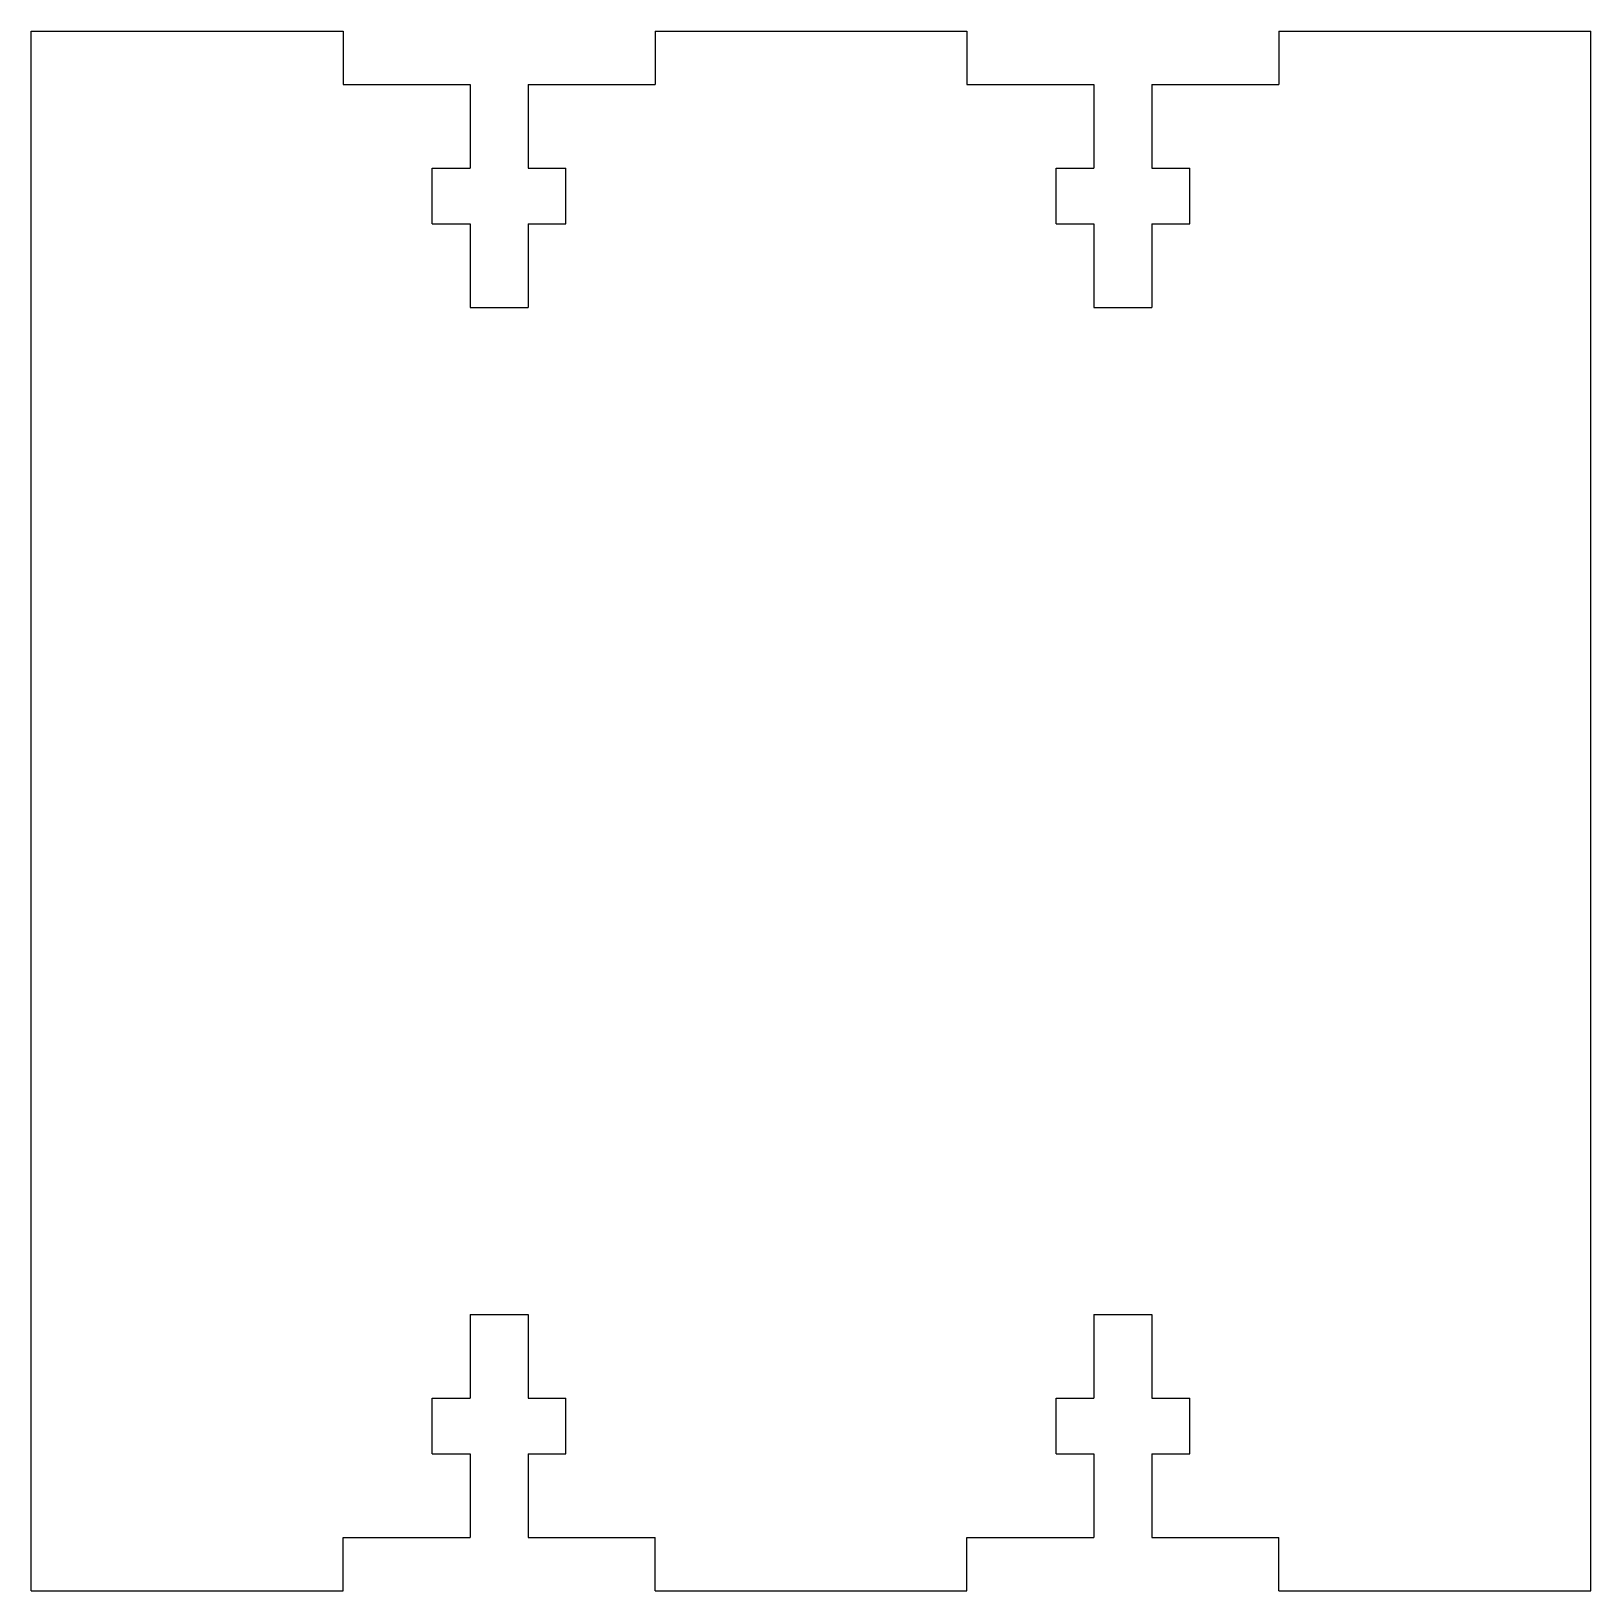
# Model space of a CAD drawing. Extents: x 0 to 3.5, y 0 to 3.5.
import ezdxf

# ---------------------------------------------------------------- set-up
doc = ezdxf.new("R2010")
doc.units = 0
doc.header["$MEASUREMENT"] = 0
doc.layers.add('VISIBLE', color=7, linetype='CONTINUOUS')

msp = doc.modelspace()

# ---------------------------------------------------------------- linework, layer by layer
at = {"layer": 'VISIBLE'}
for p, q in [((0, 3.5, 0.12), (0.7, 3.5, 0.12)), ((0, 0, 0.12), (0, 3.5, 0.12)), ((0.7, 3.5, 0.12), (0.7, 3.38, 0.12)), ((1.4, 3.5, 0.12), (2.1, 3.5, 0.12)), ((1.4, 3.5, 0.12), (1.4, 3.38, 0.12)), ((2.1, 3.5, 0.12), (2.1, 3.38, 0.12)), ((2.8, 3.5, 0.12), (3.5, 3.5, 0.12)), ((2.8, 3.5, 0.12), (2.8, 3.38, 0.12)), ((3.5, 0, 0.12), (3.5, 3.5, 0.12)), ((0.7, 3.38, 0.12), (0.985, 3.38, 0.12)), ((0.985, 3.38, 0.12), (0.985, 3.1925, 0.12)), ((1.115, 3.38, 0.12), (1.4, 3.38, 0.12)), ((1.115, 3.38, 0.12), (1.115, 3.1925, 0.12)), ((2.1, 3.38, 0.12), (2.385, 3.38, 0.12)), ((2.385, 3.38, 0.12), (2.385, 3.1925, 0.12)), ((2.515, 3.38, 0.12), (2.8, 3.38, 0.12)), ((2.515, 3.38, 0.12), (2.515, 3.1925, 0.12)), ((0.9, 3.0675, 0.12), (0.9, 3.1925, 0.12)), ((0.9, 3.1925, 0.12), (0.985, 3.1925, 0.12)), ((1.115, 3.1925, 0.12), (1.2, 3.1925, 0.12)), ((1.2, 3.0675, 0.12), (1.2, 3.1925, 0.12)), ((2.3, 3.0675, 0.12), (2.3, 3.1925, 0.12)), ((2.3, 3.1925, 0.12), (2.385, 3.1925, 0.12)), ((2.515, 3.1925, 0.12), (2.6, 3.1925, 0.12)), ((2.6, 3.0675, 0.12), (2.6, 3.1925, 0.12)), ((0.9, 3.0675, 0.12), (0.985, 3.0675, 0.12)), ((0.985, 3.0675, 0.12), (0.985, 2.88, 0.12)), ((1.115, 3.0675, 0.12), (1.2, 3.0675, 0.12)), ((1.115, 3.0675, 0.12), (1.115, 2.88, 0.12)), ((2.3, 3.0675, 0.12), (2.385, 3.0675, 0.12)), ((2.385, 3.0675, 0.12), (2.385, 2.88, 0.12)), ((2.515, 3.0675, 0.12), (2.6, 3.0675, 0.12)), ((2.515, 3.0675, 0.12), (2.515, 2.88, 0.12)), ((0.985, 2.88, 0.12), (1.115, 2.88, 0.12)), ((2.385, 2.88, 0.12), (2.515, 2.88, 0.12)), ((0.985, 0.62, 0.12), (0.985, 0.4325, 0.12)), ((0.985, 0.62, 0.12), (1.115, 0.62, 0.12)), ((1.115, 0.62, 0.12), (1.115, 0.4325, 0.12)), ((2.385, 0.62, 0.12), (2.385, 0.4325, 0.12)), ((2.385, 0.62, 0.12), (2.515, 0.62, 0.12)), ((2.515, 0.62, 0.12), (2.515, 0.4325, 0.12)), ((0.9, 0.3075, 0.12), (0.9, 0.4325, 0.12)), ((0.9, 0.4325, 0.12), (0.985, 0.4325, 0.12)), ((1.115, 0.4325, 0.12), (1.2, 0.4325, 0.12)), ((1.2, 0.3075, 0.12), (1.2, 0.4325, 0.12)), ((2.3, 0.3075, 0.12), (2.3, 0.4325, 0.12)), ((2.3, 0.4325, 0.12), (2.385, 0.4325, 0.12)), ((2.515, 0.4325, 0.12), (2.6, 0.4325, 0.12)), ((2.6, 0.3075, 0.12), (2.6, 0.4325, 0.12)), ((0.9, 0.3075, 0.12), (0.985, 0.3075, 0.12)), ((0.985, 0.3075, 0.12), (0.985, 0.12, 0.12)), ((1.115, 0.3075, 0.12), (1.2, 0.3075, 0.12)), ((1.115, 0.3075, 0.12), (1.115, 0.12, 0.12)), ((2.3, 0.3075, 0.12), (2.385, 0.3075, 0.12)), ((2.385, 0.3075, 0.12), (2.385, 0.12, 0.12)), ((2.515, 0.3075, 0.12), (2.6, 0.3075, 0.12)), ((2.515, 0.3075, 0.12), (2.515, 0.12, 0.12)), ((0.7, 0, 0.12), (0.7, 0.12, 0.12)), ((0.7, 0.12, 0.12), (0.985, 0.12, 0.12)), ((1.115, 0.12, 0.12), (1.4, 0.12, 0.12)), ((1.4, 0, 0.12), (1.4, 0.12, 0.12)), ((2.1, 0, 0.12), (2.1, 0.12, 0.12)), ((2.1, 0.12, 0.12), (2.385, 0.12, 0.12)), ((2.515, 0.12, 0.12), (2.8, 0.12, 0.12)), ((2.8, 0, 0.12), (2.8, 0.12, 0.12)), ((0, 0, 0.12), (0.7, 0, 0.12)), ((1.4, 0, 0.12), (2.1, 0, 0.12)), ((2.8, 0, 0.12), (3.5, 0, 0.12))]:
    msp.add_line(p, q, dxfattribs=at)

doc.saveas('drawing.dxf')
